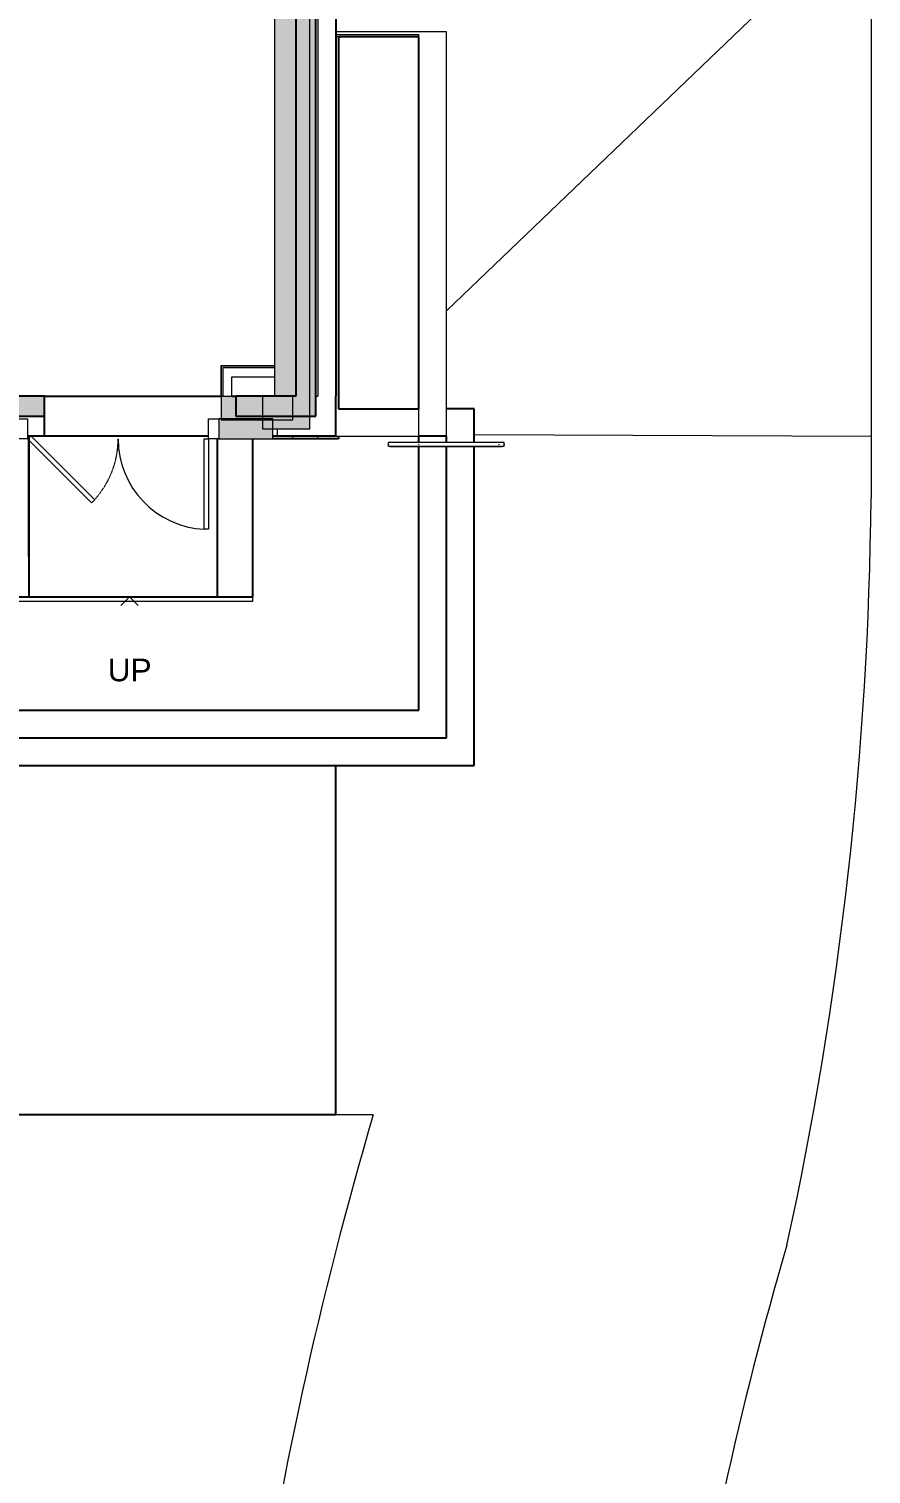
# Model space of a CAD drawing. Header units: inches. Extents: x -3640 to -1418, y -3630 to 137.
# Drawn here: x -1753 to -1418, y -1588 to -1012 of the extents above; entities that cross this region are included whole.
import ezdxf

# ---------------------------------------------------------------- set-up
doc = ezdxf.new("R2010")
doc.units = ezdxf.units.IN
doc.header["$MEASUREMENT"] = 0
doc.linetypes.add('Dash', pattern=[0.25, 0.125, -0.125])
for name, color, linetype, lineweight in [('A-DETL-GENF-HDLN', 1, 'Dash', 9), ('A-DETL-MEDM', 33, 'Continuous', 20), ('A-DOOR', 31, 'Continuous', 13), ('A-DOOR-FRAM', 31, 'Continuous', 13), ('A-FLOR', 192, 'Continuous', 13), ('A-FLOR-HRAL', 11, 'Continuous', 13), ('A-WALL', 113, 'Continuous', 13), ('A-WALL-PATT', 111, 'Continuous', 13), ('I-WALL', 2, 'Continuous', 13), ('L-SITE-WALL', 31, 'Continuous', 13), ('S-STRS', 31, 'Continuous', 13), ('S-STRS-ANNO', 31, 'Continuous', 13), ('S-STRS-TEXT', 31, 'Continuous', 13)]:
    doc.layers.add(name, color=color, linetype=linetype, lineweight=lineweight)
doc.styles.add('Arial', font='arial.ttf', dxfattribs={"height": 9})

# ---------------------------------------------------------------- blocks, each defined once
blk = doc.blocks.new('15830016-STRUCT_MARTINEZ-MOORE_CENTRAL_v2018_rvt-1-DIMENSION PLAN - LEVEL 1 _567_ - 2__ - CAD')
at = {"layer": 'A-WALL-PATT', "lineweight": 20}
for points in [[(-1639.27, -1158.64), (-1639.27, -943.64), (-1647.27, -943.64), (-1647.27, -1158.64)], [(-1671.14, -1166.64), (-1639.27, -1166.64), (-1639.27, -1158.64), (-1671.14, -1158.64), (-1671.14, -1163.58)]]:
    blk.add_hatch(color=10, dxfattribs=at).paths.add_polyline_path(points, flags=0)
h = blk.add_hatch(color=10, dxfattribs=at)
h.paths.add_polyline_path([(-2839.4, -1166.64), (-2839.4, -1158.64), (-2857.4, -1158.64), (-2857.4, -1166.64), (-2852.9, -1166.64)], flags=0)
h.paths.add_polyline_path([(-2799.4, -1166.64), (-2744.9, -1166.64), (-2744.9, -1158.64), (-2799.4, -1158.64), (-2799.4, -1163.58)], flags=0)
h.paths.add_polyline_path([(-2618.9, -1166.64), (-2618.9, -1158.64), (-2671.9, -1158.64), (-2671.9, -1166.64)], flags=0)
h.paths.add_polyline_path([(-2545.9, -1166.64), (-2492.9, -1166.64), (-2492.9, -1158.64), (-2545.9, -1158.64)], flags=0)
h.paths.add_polyline_path([(-2575.9, -1166.64), (-2575.9, -1158.64), (-2588.9, -1158.64), (-2588.9, -1166.64)], flags=0)
h.paths.add_polyline_path([(-2419.9, -1166.64), (-2366.9, -1166.64), (-2366.9, -1158.64), (-2419.9, -1158.64), (-2419.9, -1163.58)], flags=0)
h.paths.add_polyline_path([(-2452.83, -1166.64), (-2449.9, -1166.64), (-2449.9, -1158.64), (-2462.9, -1158.64), (-2462.9, -1166.64)], flags=0)
h.paths.add_polyline_path([(-2336.9, -1166.64), (-2323.9, -1166.64), (-2323.9, -1158.64), (-2336.9, -1158.64)], flags=0)
h.paths.add_polyline_path([(-2714.9, -1166.64), (-2701.9, -1166.64), (-2701.9, -1158.64), (-2714.9, -1158.64), (-2714.9, -1163.58)], flags=0)
h.paths.add_polyline_path([(-1994.53, -1166.64), (-1988.9, -1166.64), (-1988.9, -1158.64), (-2041.9, -1158.64), (-2041.9, -1166.64), (-2032.72, -1166.64)], flags=0)
h.paths.add_polyline_path([(-1915.9, -1166.64), (-1862.9, -1166.64), (-1862.9, -1158.64), (-1915.9, -1158.64), (-1915.9, -1163.58)], flags=0)
h.paths.add_polyline_path([(-2210.9, -1166.64), (-2197.9, -1166.64), (-2197.9, -1158.64), (-2210.9, -1158.64), (-2210.9, -1163.58)], flags=0)
h.paths.add_polyline_path([(-2167.9, -1166.64), (-2114.9, -1166.64), (-2114.9, -1158.64), (-2167.9, -1158.64), (-2167.9, -1163.58)], flags=0)
h.paths.add_polyline_path([(-2240.9, -1166.64), (-2240.9, -1158.64), (-2293.9, -1158.64), (-2293.9, -1166.64)], flags=0)
h.paths.add_polyline_path([(-1945.9, -1166.64), (-1945.9, -1158.64), (-1958.9, -1158.64), (-1958.9, -1166.64), (-1956.34, -1166.64)], flags=0)
h.paths.add_polyline_path([(-1747.16, -1166.64), (-1747.16, -1158.64), (-1789.9, -1158.64), (-1789.9, -1166.64), (-1765.39, -1166.64)], flags=0)
h.paths.add_polyline_path([(-1832.9, -1166.64), (-1819.9, -1166.64), (-1819.9, -1158.64), (-1832.9, -1158.64), (-1832.9, -1163.58)], flags=0)
at = {"layer": 'A-FLOR', "color": 7, "lineweight": 25}
for p, q in [((-1598.27, -1015.64), (-1630.27, -1015.64)), ((-1630.27, -1015.64), (-1630.27, -1163.64)), ((-1598.27, -1163.64), (-1598.27, -1015.64)), ((-1630.27, -1163.64), (-1598.27, -1163.64)), ((-1576.27, -1163.64), (-1587.27, -1163.64)), ((-1576.27, -1177.14), (-1576.27, -1163.64)), ((-1664.4, -1175.64), (-1664.4, -1238.64)), ((-1630.27, -1175.64), (-1656.4, -1175.64)), ((-1630.27, -1174.64), (-1630.27, -1175.64)), ((-1598.27, -1177.14), (-1598.27, -1174.64)), ((-1587.27, -1174.64), (-1598.27, -1174.64)), ((-1598.27, -1283.64), (-1598.27, -1178.64)), ((-1587.27, -1177.14), (-1587.27, -1174.64)), ((-1587.27, -1294.64), (-1587.27, -1178.64)), ((-1576.27, -1305.64), (-1576.27, -1178.64)), ((-1664.4, -1238.64), (-1773.9, -1238.64)), ((-1773.9, -1283.64), (-1598.27, -1283.64)), ((-1773.9, -1294.64), (-1587.27, -1294.64)), ((-1773.9, -1305.64), (-1576.27, -1305.64))]:
    blk.add_line(p, q, dxfattribs=at)
at = {"layer": 'A-FLOR', "color": 253, "lineweight": 25}
for p, q in [((-1747.16, -1158.64), (-1677.02, -1158.64)), ((-1672.65, -1158.64), (-1671.15, -1158.64)), ((-1753.4, -1174.64), (-1753.4, -1238.52)), ((-1753.4, -1222.52), (-1753.4, -1174.7)), ((-1681.9, -1174.64), (-1747.16, -1174.64)), ((-1678.35, -1238.52), (-1678.35, -1175.64)), ((-1753.4, -1238.52), (-1678.35, -1238.52)), ((-1631.27, -1444.52), (-1631.27, -1305.64)), ((-1832.4, -1444.52), (-1631.27, -1444.52))]:
    blk.add_line(p, q, dxfattribs=at)
at = {"layer": 'A-WALL', "color": 253, "lineweight": 25}
for p, q in [((-1631.27, -950.14), (-1631.27, -1158.64)), ((-1671.15, -1158.77), (-1671.15, -1158.64)), ((-1631.27, -1174.64), (-1631.27, -1158.64)), ((-1747.16, -1174.64), (-1747.16, -1166.64)), ((-1747.16, -1174.64), (-1753.9, -1174.64)), ((-1631.27, -1174.64), (-1656.4, -1174.64))]:
    blk.add_line(p, q, dxfattribs=at)
at = {"layer": 'L-SITE-WALL', "color": 253, "lineweight": 25}
for p, q in [((-1647.27, -943.64), (-1647.27, -1158.64)), ((-1639.27, -1158.64), (-1639.27, -943.64)), ((-1747.16, -1158.64), (-1789.9, -1158.64)), ((-1747.16, -1166.64), (-1747.16, -1158.64)), ((-1647.27, -1158.64), (-1671.14, -1158.64)), ((-1671.14, -1158.64), (-1671.14, -1166.64)), ((-1639.27, -1166.64), (-1639.27, -1158.64)), ((-1789.9, -1166.64), (-1747.16, -1166.64)), ((-1671.14, -1166.64), (-1639.27, -1166.64))]:
    blk.add_line(p, q, dxfattribs=at)
blk = doc.blocks.new('Door-D2_8-Unequal_Pair-BSALS - D2_8-72X101-BSALS-4189709-DIMENSION PLAN - LEVEL 1 _567_ - 2__ - CAD')
at = {"layer": 'A-DETL-GENF-HDLN'}
blk.add_arc((-36, -4), 36, 317.78631, 0, dxfattribs=at)
at = {"layer": 'A-DETL-MEDM'}
for p, q in [((-34.76, -2.76), (-36, -4)), ((-36, -4), (-10.54, -29.46)), ((-9.31, -28.22), (-34.76, -2.76)), ((-10.54, -29.46), (-9.31, -28.22))]:
    blk.add_line(p, q, dxfattribs=at)
at = {"layer": 'A-DOOR', "lineweight": 20}
for p, q in [((34.25, -4), (36, -4)), ((34.25, -40), (34.25, -4)), ((36, -4), (36, -40)), ((36, -40), (34.25, -40))]:
    blk.add_line(p, q, dxfattribs=at)
at = {"layer": 'A-DOOR', "lineweight": 9}
blk.add_arc((36, -4.04), 36, 179.93229, 267.21371, dxfattribs=at)
at = {"layer": 'A-DOOR-FRAM', "lineweight": 20}
for p, q in [((-40, -4), (-40, 4)), ((-40, 4), (-36, 4)), ((-36, 4), (-36, -4)), ((36, -4), (36, 4)), ((36, 4), (40, 4)), ((40, 4), (40, -4)), ((-36, -4), (-40, -4)), ((40, -4), (36, -4))]:
    blk.add_line(p, q, dxfattribs=at)
blk = doc.blocks.new('Railing - Railing-3475049-DIMENSION PLAN - LEVEL 1 _567_ - 2__ - CAD')
at = {"layer": 'A-FLOR-HRAL', "lineweight": 9}
for p, q in [((-1604.4, -1177.14), (-1609.65, -1177.14)), ((-1609.65, -1178.64), (-1604.4, -1178.64)), ((-1598.59, -1177.14), (-1604.4, -1177.14)), ((-1604.4, -1178.64), (-1598.59, -1178.64)), ((-1566.59, -1177.14), (-1598.59, -1177.14)), ((-1598.59, -1178.64), (-1566.59, -1178.64)), ((-1565.15, -1177.14), (-1566.42, -1177.14)), ((-1566.42, -1178.64), (-1565.15, -1178.64))]:
    blk.add_line(p, q, dxfattribs=at)
for points in [[(-1610.39, -1177.8), (-1610.39, -1177.83), (-1610.4, -1177.89), (-1610.39, -1177.95), (-1610.39, -1177.98)], [(-1598.4, -1177.81), (-1598.4, -1177.84), (-1598.4, -1177.89), (-1598.4, -1177.94), (-1598.4, -1177.97)], [(-1566.4, -1177.97), (-1566.4, -1177.94), (-1566.4, -1177.89), (-1566.4, -1177.84), (-1566.4, -1177.81)], [(-1564.4, -1177.8), (-1564.4, -1177.83), (-1564.39, -1177.89), (-1564.4, -1177.95), (-1564.4, -1177.98)]]:
    blk.add_open_spline(points, degree=3, dxfattribs=at)
blk = doc.blocks.new('Handrail Type - Handrail_Internal_-3475053-DIMENSION PLAN - LEVEL 1 _567_ - 2__ - CAD')
at = {"layer": 'A-FLOR-HRAL', "lineweight": 9}
for p, q in [((-1604.4, -1177.14), (-1609.65, -1177.14)), ((-1609.65, -1178.64), (-1604.4, -1178.64)), ((-1598.59, -1177.14), (-1604.4, -1177.14)), ((-1604.4, -1178.64), (-1598.59, -1178.64)), ((-1566.59, -1177.14), (-1598.59, -1177.14)), ((-1598.59, -1178.64), (-1566.59, -1178.64)), ((-1565.15, -1177.14), (-1566.42, -1177.14)), ((-1566.42, -1178.64), (-1565.15, -1178.64))]:
    blk.add_line(p, q, dxfattribs=at)
for points in [[(-1610.39, -1177.8), (-1610.39, -1177.83), (-1610.4, -1177.89), (-1610.39, -1177.95), (-1610.39, -1177.98)], [(-1598.4, -1177.81), (-1598.4, -1177.84), (-1598.4, -1177.89), (-1598.4, -1177.94), (-1598.4, -1177.97)], [(-1566.4, -1177.97), (-1566.4, -1177.94), (-1566.4, -1177.89), (-1566.4, -1177.84), (-1566.4, -1177.81)], [(-1564.4, -1177.8), (-1564.4, -1177.83), (-1564.39, -1177.89), (-1564.4, -1177.95), (-1564.4, -1177.98)]]:
    blk.add_open_spline(points, degree=3, dxfattribs=at)
blk = doc.blocks.new('Handrail Type - Handrail_Internal_-V100-DIMENSION PLAN - LEVEL 1 _567_ - 2__ - CAD')
at = {"layer": 'A-FLOR-HRAL', "lineweight": 9}
for p, q in [((-1610.4, -1178.64), (-1610.4, -1177.14)), ((-1604.4, -1177.14), (-1610.4, -1177.14)), ((-1604.4, -1178.64), (-1610.4, -1178.64)), ((-1598.4, -1177.14), (-1604.4, -1177.14)), ((-1598.4, -1178.64), (-1604.4, -1178.64)), ((-1566.4, -1177.14), (-1598.4, -1177.14)), ((-1566.4, -1178.64), (-1598.4, -1178.64)), ((-1564.4, -1177.14), (-1566.4, -1177.14)), ((-1564.4, -1178.64), (-1566.4, -1178.64)), ((-1564.4, -1178.64), (-1564.4, -1177.14))]:
    blk.add_line(p, q, dxfattribs=at)
blk = doc.blocks.new('Basic Wall _ A3-4 1_4_-BSALS - ___-3569890-DIMENSION PLAN - LEVEL 1 _567_ - 2__ - CAD')
at = {"layer": 'I-WALL', "lineweight": 20}
for p in [(-1676.9, -1146.77), (-1655.77, -1146.64)]:
    blk.add_line(p, (-1677.02, -1146.64), dxfattribs=at)
blk = doc.blocks.new('Basic Wall _ A3-4 1_4_-BSALS - ___-3569891-DIMENSION PLAN - LEVEL 1 _567_ - 2__ - CAD')
at = {"layer": 'I-WALL', "lineweight": 20}
for p, q in [((-1677.02, -1146.64), (-1676.9, -1146.77)), ((-1677.02, -1146.64), (-1677.02, -1158.64)), ((-1676.9, -1158.64), (-1677.02, -1158.64))]:
    blk.add_line(p, q, dxfattribs=at)

msp = doc.modelspace()

# ---------------------------------------------------------------- linework, layer by layer
at = {"layer": 'A-FLOR', "lineweight": 20}
msp.add_line((-1418.4, -962.77), (-1418.4, -1199.21), dxfattribs=at)
for centre, radius, start, end in [((-2880.4, -1185.24), 1462.07, 347.70644, 359.45249), ((-100.12, -1894.25), 1409.03, 163.60505, 179.89896)]:
    msp.add_arc(centre, radius, start, end, dxfattribs=at)

# ---------------------------------------------------------------- block references
at = {"lineweight": 5}
msp.add_blockref('15830016-STRUCT_MARTINEZ-MOORE_CENTRAL_v2018_rvt-1-DIMENSION PLAN - LEVEL 1 _567_ - 2__ - CAD', (0, 0), dxfattribs=at)

# ---------------------------------------------------------------- next in the draw order: hatches: boundary and pattern name
at = {"layer": 'A-WALL-PATT', "lineweight": 20}
for points in [[(-1641.65, -1158.77), (-1641.65, -901.64), (-1655.77, -901.64), (-1655.77, -1158.77)], [(-1641.65, -1171.64), (-1641.65, -1158.77), (-1660.46, -1158.77), (-1660.46, -1171.64)]]:
    msp.add_hatch(color=10, dxfattribs=at).paths.add_polyline_path(points, flags=0)
at = {"layer": 'A-WALL-PATT', "lineweight": 9}
h = msp.add_hatch(dxfattribs=at)
h.set_pattern_fill('FP_1', color=256, style=0, pattern_type=2)
h.set_pattern_definition([(0, (0, 0), (30.72, 7.68), [1.267, -21.773, 1.267, -21.773, -122.88]), (0, (0, 0), (30.72, 7.68), [-46.08, 1.267, -44.813, 1.267, -21.773, -53.76]), (0, (0, 0), (30.72, 7.68), [-115.2, 1.267, -14.093, 1.267, -37.133]), (120, (11.52, 3.84), (-22.011075, 22.7643), [1.267, -21.773, 1.267, -21.773, -122.88]), (120, (11.52, 3.84), (-22.011075, 22.7643), [-46.08, 1.267, -44.813, 1.267, -21.773, -53.76]), (120, (11.52, 3.84), (-22.011075, 22.7643), [-115.2, 1.267, -14.093, 1.267, -37.133]), (240, (15.36, 19.2), (-8.708925, -30.4443), [1.267, -21.773, 1.267, -21.773, -122.88]), (240, (15.36, 19.2), (-8.708925, -30.4443), [-46.08, 1.267, -44.813, 1.267, -21.773, -53.76]), (240, (15.36, 19.2), (-8.708925, -30.4443), [-115.2, 1.267, -14.093, 1.267, -37.133])])
h.paths.add_polyline_path([(-1655.77, -1147.39), (-1655.77, -1146.77), (-1676.9, -1146.77), (-1676.9, -1147.39), (-1676.27, -1147.39)], flags=0)
at = {"layer": 'A-WALL-PATT', "lineweight": 20}
h = msp.add_hatch(color=10, dxfattribs=at)
h.paths.add_polyline_path([(-1648.42, -1168.02), (-1648.42, -1158.77), (-1676.9, -1158.77), (-1676.9, -1168.02)], flags=0)
h.paths.add_polyline_path([(-1769.9, -1168.02), (-1757.9, -1168.02), (-1757.9, -1158.77), (-1769.9, -1158.77), (-1769.9, -1163.58)], flags=0)
h = msp.add_hatch(color=10, dxfattribs=at)
h.paths.add_polyline_path([(-1677.9, -1175.64), (-1656.4, -1175.64), (-1656.4, -1167.64), (-1677.9, -1167.64)], flags=0)
h.paths.add_polyline_path([(-1774.94, -1175.64), (-1757.9, -1175.64), (-1757.9, -1167.64), (-1778.4, -1167.64), (-1778.4, -1175.64)], flags=0)

# ---------------------------------------------------------------- next in the draw order: linework, layer by layer
at = {"layer": 'A-FLOR'}
for p, q in [((-1587.27, -1124.64), (-1418.4, -962.77)), ((-1418.4, -1174.77), (-1576.27, -1174.05))]:
    msp.add_line(p, q, dxfattribs=at)
at = {"layer": 'A-FLOR', "lineweight": 20}
for p, q in [((-1587.27, -1013.64), (-1631.27, -1013.64)), ((-1631.27, -1014.77), (-1598.27, -1014.77)), ((-1598.27, -1015.64), (-1631.27, -1015.64)), ((-1598.27, -1177.14), (-1598.27, -1014.77)), ((-1587.27, -1177.14), (-1587.27, -1013.64)), ((-1747.16, -1174.64), (-1681.9, -1174.64)), ((-1664.4, -1175.64), (-1664.4, -1240.39)), ((-1656.4, -1175.64), (-1638.52, -1175.64)), ((-1648.42, -1175.64), (-1648.42, -1174.64)), ((-1638.52, -1175.64), (-1638.52, -1174.64)), ((-1631.27, -1174.64), (-1598.27, -1174.64)), ((-1598.27, -1178.64), (-1598.27, -1283.64)), ((-1587.27, -1294.64), (-1587.27, -1178.64)), ((-1664.4, -1240.39), (-1773.9, -1240.39)), ((-1598.27, -1283.64), (-1773.9, -1283.64)), ((-1773.9, -1294.64), (-1587.27, -1294.64)), ((-1616.4, -1444.64), (-1832.4, -1444.64))]:
    msp.add_line(p, q, dxfattribs=at)
msp.add_arc((-92.11, -1893.85), 1589.1, 163.57973, 179.92494, dxfattribs=at)
at = {"layer": 'A-WALL', "lineweight": 20}
for p, q in [((-1655.77, -901.64), (-1655.77, -1158.77)), ((-1641.65, -1171.64), (-1641.65, -901.64)), ((-1638.52, -950.14), (-1638.52, -1158.64)), ((-1648.42, -1158.77), (-1676.9, -1158.77)), ((-1676.9, -1158.77), (-1676.9, -1168.02)), ((-1660.46, -1158.77), (-1660.46, -1171.64)), ((-1648.42, -1168.02), (-1648.42, -1158.77)), ((-1639.27, -1158.64), (-1638.52, -1158.64)), ((-1656.4, -1167.64), (-1677.9, -1167.64)), ((-1677.9, -1167.64), (-1677.9, -1175.64)), ((-1656.4, -1175.64), (-1656.4, -1167.64)), ((-1676.9, -1168.02), (-1648.42, -1168.02)), ((-1660.46, -1171.64), (-1641.65, -1171.64)), ((-1654.52, -1174.64), (-1654.52, -1171.64)), ((-1677.9, -1175.64), (-1656.4, -1175.64)), ((-1654.52, -1174.64), (-1656.4, -1174.64))]:
    msp.add_line(p, q, dxfattribs=at)
at = {"layer": 'A-WALL'}
for p, q in [((-1655.77, -1147.39), (-1676.27, -1147.39)), ((-1676.27, -1147.39), (-1676.27, -1158.64))]:
    msp.add_line(p, q, dxfattribs=at)
at = {"layer": 'I-WALL', "lineweight": 20}
for p, q in [((-1655.77, -1146.77), (-1676.9, -1146.77)), ((-1676.9, -1146.77), (-1676.9, -1158.64)), ((-1672.65, -1151.02), (-1655.77, -1151.02)), ((-1672.65, -1158.64), (-1672.65, -1151.02)), ((-1676.9, -1158.64), (-1672.65, -1158.64))]:
    msp.add_line(p, q, dxfattribs=at)
at = {"layer": 'S-STRS', "lineweight": 9}
msp.add_line((-1678.35, -1238.52), (-1748.35, -1238.52), dxfattribs=at)
at = {"layer": 'S-STRS-ANNO', "lineweight": 9}
for p in [(-1716.8, -1241.96), (-1709.91, -1241.96)]:
    msp.add_line(p, (-1713.35, -1238.52), dxfattribs=at)

# ---------------------------------------------------------------- next in the draw order: block references
at = {"layer": 'A-DOOR', "lineweight": 20}
msp.add_blockref('Door-D2_8-Unequal_Pair-BSALS - D2_8-72X101-BSALS-4189709-DIMENSION PLAN - LEVEL 1 _567_ - 2__ - CAD', (-1717.9, -1171.64), dxfattribs=at)
at = {"layer": 'A-FLOR-HRAL', "lineweight": 9}
for name in ['Railing - Railing-3475049-DIMENSION PLAN - LEVEL 1 _567_ - 2__ - CAD', 'Handrail Type - Handrail_Internal_-3475053-DIMENSION PLAN - LEVEL 1 _567_ - 2__ - CAD', 'Handrail Type - Handrail_Internal_-V100-DIMENSION PLAN - LEVEL 1 _567_ - 2__ - CAD']:
    msp.add_blockref(name, (0, 0), dxfattribs=at)
at = {"layer": 'I-WALL', "lineweight": 20}
for name in ['Basic Wall _ A3-4 1_4_-BSALS - ___-3569890-DIMENSION PLAN - LEVEL 1 _567_ - 2__ - CAD', 'Basic Wall _ A3-4 1_4_-BSALS - ___-3569891-DIMENSION PLAN - LEVEL 1 _567_ - 2__ - CAD']:
    msp.add_blockref(name, (0, 0), dxfattribs=at)

# ---------------------------------------------------------------- next in the draw order: texts
at = {"layer": 'S-STRS-TEXT', "lineweight": 9, "insert": (-1722.04, -1263.15), "char_height": 9, "width": 20.851, "attachment_point": 1, "line_spacing_factor": 0.941778, "style": 'Arial', "bg_fill": 3, "box_fill_scale": 1.25, "bg_fill_color": 256, "bg_fill_true_color": 13158600, "bg_fill_transparency": 0}
msp.add_mtext('UP', dxfattribs=at)

doc.saveas('drawing.dxf')
